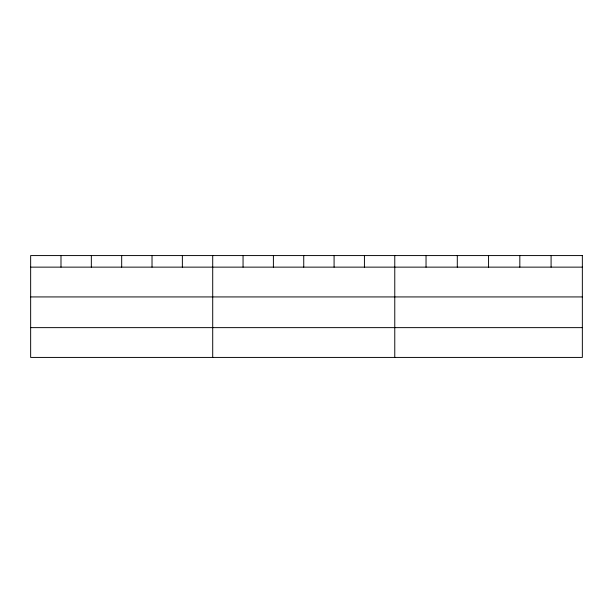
<?xml version="1.0" encoding="UTF-8"?>
<svg xmlns="http://www.w3.org/2000/svg" width="613" height="613" viewBox="0 0 613 613"><rect width="100%" height="100%" fill="white"/><g stroke="black" fill="none" stroke-linecap="round" stroke-linejoin="round"><path stroke-width="0.92" d="M30.65 267.138L582.35 267.138M30.65 296.93L582.35 296.93M30.65 327.633L582.35 327.633M551.087 255.575L551.087 267.138M519.824 255.575L519.824 267.138M488.561 255.575L488.561 267.138M457.298 255.575L457.298 267.138M426.035 255.575L426.035 267.138M394.772 255.575L394.772 357.425M364.428 255.575L364.428 267.138M334.085 255.575L334.085 267.138M303.741 255.575L303.741 267.138M273.398 255.575L273.398 267.138M243.054 255.575L243.054 267.138M212.711 255.575L212.711 357.425M182.368 255.575L182.368 267.138M152.024 255.575L152.024 267.138M121.681 255.575L121.681 267.138M91.337 255.575L91.337 267.138M60.993 255.575L60.993 267.138M582.35 255.575L30.65 255.575L30.65 357.425L582.35 357.425L582.35 255.575"/></g></svg>
